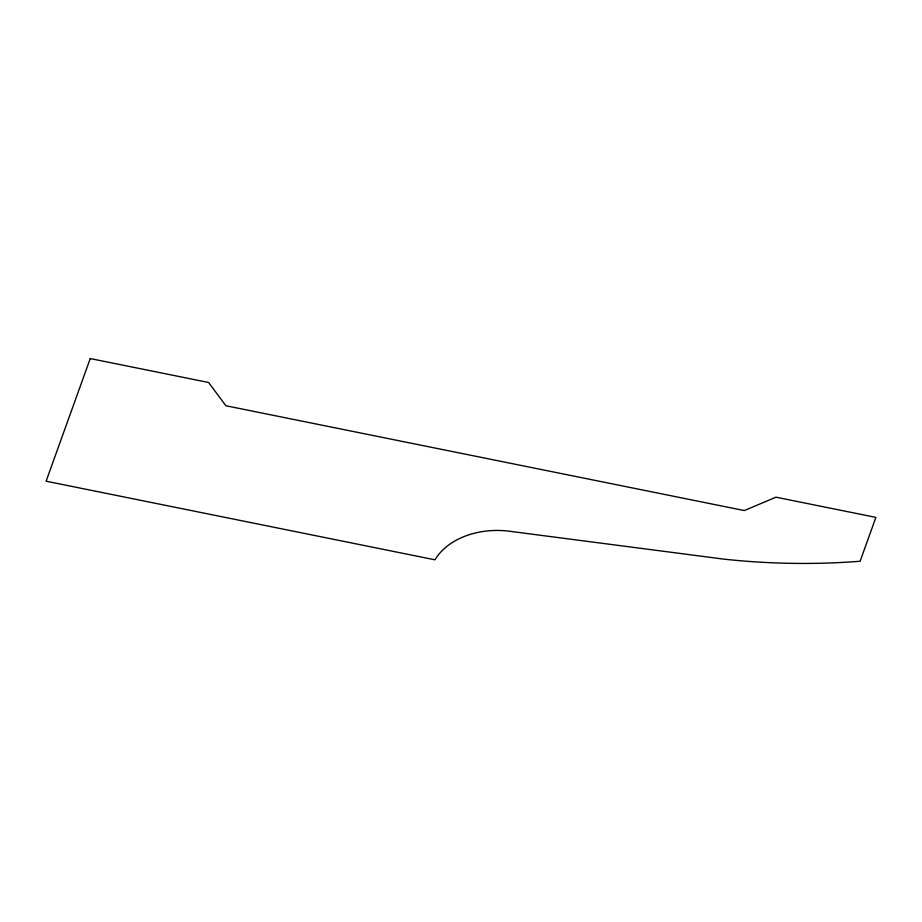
<?xml version="1.0" encoding="UTF-8"?>
<svg xmlns="http://www.w3.org/2000/svg" width="922" height="922" viewBox="0 0 922 922"><rect width="100%" height="100%" fill="white"/><g stroke="black" fill="none" stroke-linecap="round" stroke-linejoin="round"><path stroke-width="1.38" d="M90.241 358.566L46.1 481.203L434.977 559.815A69.219 49.788 2 0 1 510.465 531.372L723.758 559.124A531.982 382.676 2 0 0 860.111 561.256L875.9 517.392L775.955 497.189L744.308 510.558L225.867 405.749L208.626 382.492L90.241 358.566"/></g></svg>
